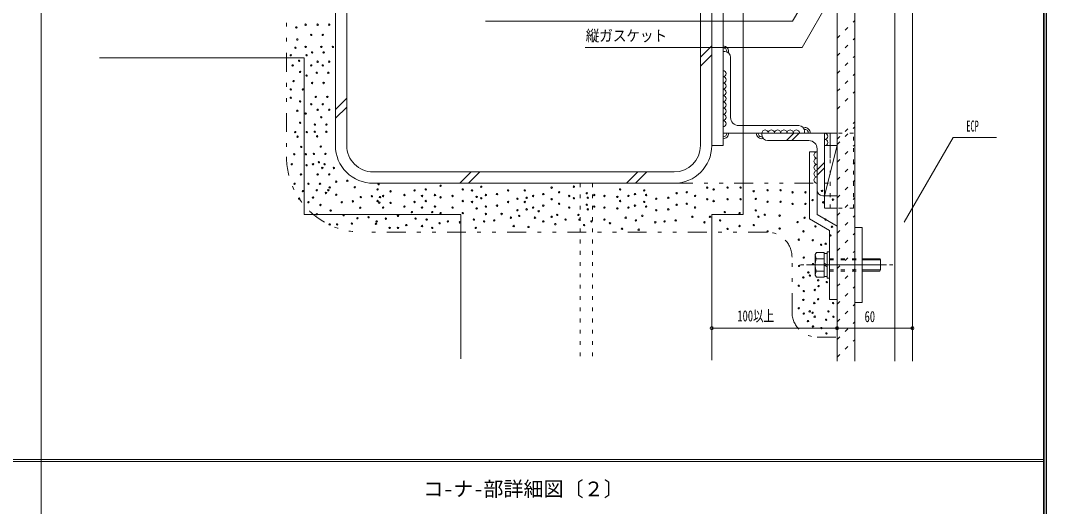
# Model space of a CAD drawing. Units: millimetres, scale not verified. Extents: x -1209 to 1209, y -852 to 852.
# Drawn here: x 391 to 1209, y -11 to 376 of the extents above; entities that cross this region are included whole.
import ezdxf
from ezdxf.enums import TextEntityAlignment as Align

# ---------------------------------------------------------------- set-up
doc = ezdxf.new("R2010")
doc.units = ezdxf.units.MM
doc.header["$LTSCALE"] = 3
doc.linetypes.add('USER1', pattern=[3, 1, -2])
doc.linetypes.add('USER6', pattern=[16, 5, -3, 1, -3, 1, -3])
for name, color, linetype, lineweight in [('0-1_0-0WAKU', 7, 'Continuous', 18), ('0-2_0-1AL', 5, 'Continuous', 18), ('0-3_0-2SUNPO', 7, 'Continuous', 18), ('0-4_0-3STEEL', 6, 'Continuous', 18), ('0-5_0-4KANAMONO', 6, 'Continuous', 18), ('0-6_0-5FUKUSIZA', 3, 'Continuous', 18), ('0-7_0-6HIFUKU', 4, 'Continuous', 18), ('0-8_0-7KUTAI', 6, 'Continuous', 18)]:
    doc.layers.add(name, color=color, linetype=linetype, lineweight=lineweight)
doc.styles.add('ＭＳ ゴシック', font='')
doc.styles.get('ＭＳ ゴシック').set_extended_font_data('MS Gothic')

msp = doc.modelspace()

# ---------------------------------------------------------------- linework, layer by layer
at = {"layer": '0-1_0-0WAKU'}
for p, q in [((1208.207, 851.207), (1208.207, -851.207)), ((1209.414, 852.414), (1209.414, -852.414)), ((408, 850), (408, -799)), ((1207, 850), (1207, -850)), ((-1207, 26.35), (1207, 26.35)), ((-1207, 24.65), (1207, 24.65))]:
    msp.add_line(p, q, dxfattribs=at)
at = {"layer": '0-2_0-1AL'}
for p, q in [((1042.524, 412.621), (1042.524, 104.62)), ((1056.526, 412.621), (1056.526, 104.62)), ((1088.526, 412.621), (1088.526, 104.62)), ((1102.524, 412.621), (1102.524, 104.62))]:
    msp.add_line(p, q, dxfattribs=at)
at = {"layer": '0-3_0-2SUNPO'}
for p, q in [((1039.145, 431.483), (1006.987, 375.784)), ((1048.943, 414.645), (1014.524, 355.03)), ((762.188, 375.784), (1006.987, 375.784)), ((841.517, 355.03), (1014.524, 355.03)), ((1096.063, 215.65), (1134.953, 283.009)), ((1134.953, 283.009), (1169.613, 283.009)), ((942.524, 131.008), (1042.524, 131.008)), ((1042.524, 131.008), (1102.524, 131.008))]:
    msp.add_line(p, q, dxfattribs=at)
for centre, start, end in [((942.525, 131.009), 0, 180), ((942.525, 131.009), 0, 180), ((942.525, 131.009), 180, 0), ((942.525, 131.009), 180, 0), ((1042.524, 131.009), 0, 180), ((1042.524, 131.009), 0, 180), ((1042.524, 131.009), 180, 0), ((1042.524, 131.009), 180, 0), ((1102.524, 131.009), 0, 180), ((1102.524, 131.009), 180, 0)]:
    msp.add_arc(centre, 1.2, start, end, dxfattribs=at)
at = {"layer": '0-4_0-3STEEL'}
for p, q in [((951.522, 276.622), (951.522, 521.623)), ((951.546, 286.622), (951.543, 351.623)), ((953.042, 351.623), (951.543, 351.623)), ((957.545, 299.123), (957.542, 347.034)), ((1016.547, 286.626), (951.546, 286.622)), ((1012.046, 292.624), (964.046, 292.622)), ((1032.547, 286.626), (982.545, 286.623)), ((982.546, 285.123), (982.545, 286.623)), ((1002.079, 280.624), (1008.079, 286.624)), ((1006.321, 280.624), (1012.321, 286.624)), ((1016.547, 286.625), (1016.547, 288.125)), ((1032.547, 286.626), (1032.55, 236.628)), ((1020.046, 280.625), (987.046, 280.623)), ((1026.549, 241.127), (1026.546, 274.127)), ((1026.548, 257.228), (1032.548, 263.229)), ((1026.549, 252.986), (1032.548, 258.987)), ((1031.05, 236.628), (1032.55, 236.628))]:
    msp.add_line(p, q, dxfattribs=at)
for centre, radius, start, end in [((953.043, 347.123), 4.5, 0.00344, 90.00344), ((964.046, 299.124), 6.5, 180.00344, 270.00344), ((1012.047, 288.124), 4.5, 0.00344, 90.00344), ((987.046, 285.123), 4.5, 180.00344, 270.00344), ((1020.046, 274.127), 6.5, 0.00344, 90.00344), ((1031.049, 241.127), 4.5, 180.00344, 270.00344)]:
    msp.add_arc(centre, radius, start, end, dxfattribs=at)
at = {"layer": '0-5_0-4KANAMONO'}
for p, q in [((1042.547, 286.626), (1032.548, 286.626)), ((1032.552, 226.626), (1032.548, 286.626)), ((1037.049, 266.625), (1037.048, 286.626)), ((1026.548, 271.627), (1020.548, 271.627)), ((1020.551, 218.162), (1020.548, 271.627)), ((1026.551, 221.627), (1026.548, 271.627)), ((1042.548, 236.628), (1032.55, 236.628)), ((1042.55, 212.388), (1026.551, 221.627)), ((1042.573, 226.626), (1032.574, 226.626)), ((1036.55, 208.926), (1020.551, 218.162)), ((1036.553, 153.926), (1036.55, 208.926)), ((1042.553, 153.926), (1042.55, 212.388)), ((1056.551, 211.427), (1062.551, 211.427)), ((1056.555, 151.427), (1056.551, 211.427)), ((1062.555, 151.427), (1062.551, 211.427)), ((1025.049, 189.678), (1025.952, 191.241)), ((1025.875, 186.333), (1025.049, 189.675)), ((1025.052, 189.675), (1025.053, 173.175)), ((1025.955, 191.241), (1032.051, 191.241)), ((1032.051, 191.241), (1032.052, 171.613)), ((1032.051, 190.627), (1034.55, 190.627)), ((1034.55, 191.926), (1036.551, 191.926)), ((1034.55, 191.926), (1034.552, 170.926)), ((1013.209, 181.424), (1015.84, 181.425)), ((1018.18, 181.425), (1081.939, 181.428)), ((1025.877, 186.333), (1032.051, 186.334)), ((1032.052, 182.871), (1034.551, 181.426)), ((1032.052, 181.425), (1034.551, 179.983)), ((1062.553, 186.428), (1076.475, 186.429)), ((1062.553, 185.429), (1077.052, 185.43)), ((1077.052, 185.43), (1076.475, 186.429)), ((1084.279, 181.429), (1086.913, 181.429)), ((1025.875, 176.52), (1025.05, 173.175)), ((1025.878, 176.52), (1032.052, 176.521)), ((1032.052, 172.228), (1034.552, 172.228)), ((1062.553, 177.428), (1077.052, 177.429)), ((1062.553, 176.429), (1076.476, 176.43)), ((1034.552, 170.926), (1036.552, 170.926)), ((1042.553, 153.926), (1036.553, 153.926)), ((1056.555, 151.427), (1062.555, 151.427))]:
    msp.add_line(p, q, dxfattribs=at)
at = {"layer": '0-5_0-4KANAMONO', "linetype": 'USER1'}
for p, q in [((1055.546, 286.627), (1042.547, 286.626)), ((1055.55, 226.627), (1055.546, 286.627)), ((1037.052, 226.626), (1037.049, 266.625)), ((1055.55, 226.627), (1042.55, 226.626)), ((1036.551, 186.427), (1062.553, 186.428)), ((1036.552, 185.428), (1062.553, 185.429)), ((1036.552, 177.427), (1062.553, 177.428)), ((1036.552, 176.428), (1062.553, 176.429))]:
    msp.add_line(p, q, dxfattribs=at)
at = {"layer": '0-5_0-4KANAMONO'}
for points in [[(1077.052, 185.43), (1077.052, 177.429), (1076.473, 176.43)], [(1025.053, 173.175), (1025.956, 171.612), (1032.052, 171.613)]]:
    msp.add_lwpolyline(points, dxfattribs=at)
msp.add_arc((1040.053, 181.426), 15, 160.90645, 199.10044, dxfattribs=at)
at = {"layer": '0-6_0-5FUKUSIZA', "linetype": 'USER1'}
for p, q in [((1042.524, 362.37), (1056.526, 376.371)), ((1042.524, 348.228), (1056.526, 362.229)), ((1042.524, 334.086), (1056.526, 348.087)), ((1042.524, 319.944), (1056.526, 333.945)), ((1042.524, 305.802), (1056.526, 319.803)), ((1042.526, 281.658), (1056.528, 295.659)), ((1042.524, 277.518), (1056.526, 291.519)), ((1042.524, 263.376), (1056.526, 277.377)), ((1042.524, 249.233), (1056.526, 263.235)), ((1042.524, 235.091), (1056.526, 249.093)), ((1042.524, 220.949), (1056.526, 234.95)), ((1042.524, 206.807), (1056.526, 220.808)), ((1042.524, 192.665), (1056.526, 206.666)), ((1042.524, 178.523), (1056.526, 192.524)), ((1042.524, 164.381), (1056.526, 178.382)), ((1042.524, 150.239), (1056.526, 164.24)), ((1042.524, 136.097), (1056.526, 150.098)), ((1042.524, 121.955), (1056.526, 135.956)), ((1042.524, 107.813), (1056.526, 121.814))]:
    msp.add_line(p, q, dxfattribs=at)
at = {"layer": '0-6_0-5FUKUSIZA'}
for p, q in [((1042.546, 276.627), (1032.547, 276.627)), ((1032.547, 276.627), (1032.55, 236.628)), ((1032.55, 236.628), (1042.546, 276.627)), ((1042.548, 236.628), (1042.546, 276.627)), ((1032.55, 236.628), (1042.548, 236.628))]:
    msp.add_line(p, q, dxfattribs=at)
for centre, radius, start, end in [((951.518, 351.623), 3, 355.16105, 94.84794), ((951.518, 351.623), 4.5, 346.64581, 89.99911), ((951.543, 334.123), 2.5, 270.00344, 90.00344), ((951.543, 329.123), 2.5, 270.00344, 90.00344), ((951.543, 324.123), 2.5, 270.00344, 90.00344), ((951.544, 319.123), 2.5, 270.00344, 90.00344), ((951.544, 314.123), 2.5, 270.00344, 90.00344), ((951.544, 309.123), 2.5, 270.00344, 90.00344), ((951.545, 304.123), 2.5, 270.00344, 90.00344), ((951.545, 299.123), 2.5, 270.00344, 90.00344), ((951.545, 294.123), 2.5, 270.00344, 90.00344), ((951.519, 286.622), 4.5, 269.99892, 359.99911), ((951.519, 286.622), 3, 269.99892, 359.99892), ((982.503, 286.621), 4.5, 179.9958, 283.36654), ((982.503, 286.621), 3, 179.9958, 274.84481), ((985.045, 286.623), 2.5, 0.00344, 180.00344), ((990.045, 286.623), 2.5, 0.00344, 180.00344), ((995.045, 286.623), 2.5, 0.00344, 180.00344), ((1000.045, 286.624), 2.5, 0.00344, 180.00344), ((1005.046, 286.624), 2.5, 0.00344, 180.00344), ((1010.045, 286.624), 2.5, 0.00344, 180.00344), ((1016.547, 286.625), 3, 0.00344, 94.85245), ((1016.547, 286.625), 4.5, 0.00344, 90.00362), ((1032.548, 284.126), 2.5, 270.00045, 90.00045), ((1032.548, 279.126), 2.5, 270.00045, 90.00045), ((1026.548, 269.127), 2.5, 90.00644, 270.00644), ((1026.548, 264.127), 2.5, 90.00644, 270.00644), ((1026.549, 259.127), 2.5, 90.00644, 270.00644), ((1026.55, 254.127), 2.5, 90.00644, 270.00644), ((1026.549, 249.127), 2.5, 90.00644, 270.00644)]:
    msp.add_arc(centre, radius, start, end, dxfattribs=at)
at = {"layer": '0-7_0-6HIFUKU', "linetype": 'USER6'}
for p, q in [((603.538, 590.596), (603.538, 267.62)), ((912.524, 246.621), (1036.55, 246.628)), ((986.527, 207.628), (663.551, 207.61)), ((1006.528, 143.924), (1006.528, 187.629)), ((1026.529, 123.925), (1042.529, 123.926))]:
    msp.add_line(p, q, dxfattribs=at)
at = {"layer": '0-7_0-6HIFUKU'}
for centre in [(611.37, 370.888), (618.751, 373.102), (628.347, 373.102), (637.561, 373.102), (612.108, 361.292), (623.18, 364.983), (632.394, 364.983), (610.632, 354.649), (618.751, 355.387), (631.299, 355.387), (640.513, 355.387), (606.941, 348.744), (613.584, 344.315), (619.489, 348.744), (623.918, 350.958), (628.347, 343.577), (633.132, 350.958), (637.561, 343.577), (608.417, 340.625), (614.322, 335.458), (623.18, 340.625), (632.394, 340.625), (609.155, 328.077), (619.489, 332.505), (627.608, 334.72), (636.823, 334.72), (606.941, 321.433), (616.537, 321.433), (623.918, 326.6), (633.132, 326.6), (606.941, 314.79), (614.322, 311.838), (626.87, 315.528), (636.085, 315.528), (612.108, 304.457), (618.751, 302.242), (623.18, 309.623), (628.347, 305.195), (632.394, 309.623), (637.561, 305.195), (614.322, 294.861), (631.203, 299.29), (610.445, 287.442), (619.66, 287.442), (626.054, 287.711), (626.132, 293.385), (635.269, 287.711), (635.347, 293.385), (612.278, 283.752), (627.887, 284.021), (609.707, 269.727), (615.231, 275.632), (618.922, 269.727), (625.316, 269.996), (630.84, 275.901), (634.53, 269.996), (607.679, 261.742), (624.656, 261.742), (629.364, 263.353), (633.87, 261.742), (615.06, 253.622), (619.489, 261.004), (628.347, 253.622), (632.037, 258.789), (637.561, 253.622), (641.252, 258.789), (609.894, 246.241), (620.965, 246.241), (630.18, 246.241), (643.131, 247.852), (651.988, 248.59), (676.912, 245.846), (616.537, 240.336), (627.608, 241.074), (634.99, 238.86), (636.823, 241.074), (637.942, 243.289), (643.109, 237.384), (657.893, 243.423), (676.124, 241.634), (686.457, 240.159), (697.529, 237.207), (705.649, 240.898), (714.506, 241.637), (721.888, 237.208), (726.316, 244.59), (744.031, 241.638), (751.412, 240.901), (758.793, 243.853), (762.484, 237.211), (771.342, 237.949), (780.199, 240.902), (793.485, 240.903), (808.248, 237.952), (814.89, 243.119), (820.796, 239.429), (832.605, 243.858), (842.939, 238.692), (848.844, 237.216), (869.512, 241.646), (881.322, 237.956), (888.703, 240.909), (890.179, 237.218), (914.537, 238.696), (922.656, 239.435), (938.895, 243.126), (944.062, 241.65), (955.134, 243.127), (965.467, 243.128), (975.988, 240.244), (987.058, 241.062), (997.392, 241.062), (1006.941, 239.375), (1017.275, 239.375), (1030.453, 240.47), (613.584, 234.431), (620.965, 231.479), (624.656, 235.169), (630.561, 229.264), (647.538, 231.479), (656.395, 232.217), (662.723, 235.57), (671.581, 236.308), (676.124, 232.42), (677.486, 231.141), (678.048, 235.578), (680.553, 236.468), (686.458, 230.944), (705.649, 231.683), (711.554, 236.469), (714.507, 232.422), (726.316, 235.375), (735.912, 236.471), (744.031, 232.424), (751.413, 231.686), (755.103, 235.734), (758.794, 234.639), (771.342, 228.735), (780.199, 231.688), (787.581, 234.26), (793.486, 231.689), (794.962, 234.998), (800.128, 236.475), (808.248, 228.737), (814.891, 233.904), (820.796, 230.214), (828.915, 236.477), (832.606, 234.644), (842.94, 229.477), (843.678, 235.001), (856.964, 236.478), (867.298, 235.741), (869.512, 232.431), (876.155, 236.479), (881.322, 228.742), (888.703, 231.694), (898.299, 234.266), (907.894, 235.005), (914.538, 229.482), (922.657, 230.22), (929.3, 236.483), (938.895, 233.912), (944.062, 232.436), (955.134, 233.913), (965.468, 233.913), (977.642, 234.177), (987.059, 231.847), (997.393, 231.848), (1006.942, 230.16), (1017.276, 230.161), (1022.947, 233.187), (1031.35, 231.395), (1039.192, 233.525), (627.608, 221.883), (638.68, 224.836), (649.014, 221.145), (662.3, 227.05), (680.553, 227.253), (692.364, 220.611), (697.53, 227.992), (703.435, 223.564), (711.554, 227.255), (719.674, 223.565), (721.888, 227.994), (726.317, 222.827), (735.912, 227.257), (744.032, 222.828), (755.104, 226.52), (762.485, 227.996), (762.485, 222.091), (775.033, 222.092), (787.581, 225.045), (789.058, 220.617), (794.962, 225.784), (800.129, 227.26), (804.558, 224.308), (819.321, 221.357), (828.916, 227.262), (836.297, 221.358), (843.678, 225.787), (848.845, 228.001), (856.964, 227.264), (867.298, 226.526), (876.156, 227.265), (887.228, 220.623), (890.18, 228.004), (898.299, 225.052), (907.895, 225.791), (929.3, 227.268), (952.92, 223.579), (964.73, 222.842), (977.642, 224.963), (984.845, 221.514), (996.655, 220.776), (637.942, 213.764), (643.847, 213.764), (655.657, 214.502), (660.092, 218.755), (668.949, 219.493), (674.854, 214.326), (675.387, 216.181), (682.768, 218.396), (699.007, 213.23), (706.388, 218.397), (711.555, 212.493), (715.246, 217.66), (725.579, 214.708), (732.222, 216.185), (741.818, 215.447), (752.89, 217.662), (761.009, 216.186), (769.129, 216.925), (782.415, 219.14), (784.629, 212.497), (801.606, 219.141), (808.249, 216.189), (814.892, 219.88), (817.845, 213.975), (825.964, 217.666), (837.036, 217.667), (840.727, 213.239), (846.631, 216.191), (856.965, 217.668), (861.394, 214.716), (873.942, 219.146), (882.061, 216.932), (897.562, 215.456), (904.943, 216.195), (913.8, 216.934), (927.086, 219.887), (936.682, 215.459), (941.111, 219.888), (949.23, 216.936), (964.731, 212.508), (976.038, 213.183), (979.728, 219.827), (1010.96, 215.597), (1016.538, 219.089), (1025.189, 212.125), (1033.255, 217.615), (685.721, 211.015), (692.364, 211.015), (719.675, 211.017), (754.366, 211.019), (796.439, 211.76), (870.99, 210.288), (884.276, 209.551), (955.136, 210.216), (987.06, 208.151), (996.656, 210.443), (1015.612, 208.252), (1037.088, 205.017), (1038.409, 211.902), (1011.921, 201.608), (1023.096, 201.186), (1029.739, 197.496), (1033.398, 198.373), (1012.217, 180.72), (1015.907, 187.363), (1023.262, 182.068), (1015.572, 171.479), (1019.572, 175.425), (1020.744, 172.943), (1011.881, 164.836), (1027.387, 169.252), (1027.716, 164.533), (1034.283, 167.777), (1015.866, 160.594), (1024.663, 161.466), (1024.663, 161.466), (1024.663, 161.466), (1011.881, 146.885), (1015.572, 153.529), (1024.304, 151.055), (1027.357, 154.121), (1039.287, 151.016), (1015.866, 142.643), (1020.614, 144.412), (1020.614, 144.412), (1022.938, 143.297), (1024.599, 140.17), (1024.599, 140.17), (1024.599, 140.17), (1035.597, 144.372), (1039.582, 140.13), (1019.247, 136.653), (1023.233, 132.411), (1030.027, 131.089), (1033.717, 137.732), (1034.012, 126.846)]:
    msp.add_circle(centre, 0.567, dxfattribs=at)
at = {"layer": '0-7_0-6HIFUKU', "linetype": 'USER6'}
for centre, radius, start, end in [((663.538, 267.62), 60, 180, 270), ((986.528, 187.628), 20, 0.00344, 90.00344), ((1026.528, 143.925), 20, 180.00344, 270.00344)]:
    msp.add_arc(centre, radius, start, end, dxfattribs=at)
at = {"layer": '0-8_0-7KUTAI'}
for p, q in [((642.524, 516.622), (642.524, 276.622)), ((651.524, 516.622), (651.524, 276.622)), ((933.524, 516.622), (933.524, 276.622)), ((942.524, 516.421), (942.524, 276.622)), ((967.524, 391.616), (967.524, 221.622)), ((933.524, 347.11), (942.524, 356.11)), ((617.524, 346.622), (454.53, 346.622)), ((933.524, 340.038), (942.524, 349.039)), ((642.524, 305.473), (651.524, 314.473)), ((642.524, 298.402), (651.524, 307.402)), ((951.522, 276.622), (942.522, 276.622)), ((672.525, 255.622), (912.524, 255.622)), ((741.611, 246.622), (750.611, 255.622)), ((748.682, 246.622), (757.682, 255.622)), ((874.673, 246.622), (883.673, 255.622)), ((881.744, 246.622), (890.744, 255.622)), ((672.525, 246.622), (912.524, 246.622)), ((742.524, 221.622), (742.524, 106.548)), ((942.524, 221.622), (967.524, 221.622)), ((942.524, 221.622), (942.524, 105.477))]:
    msp.add_line(p, q, dxfattribs=at)
at = {"layer": '0-8_0-7KUTAI', "linetype": 'USER1'}
for p, q in [((837.524, 246.622), (837.524, 106.039)), ((847.524, 246.622), (847.524, 105.985))]:
    msp.add_line(p, q, dxfattribs=at)
at = {"layer": '0-8_0-7KUTAI'}
msp.add_lwpolyline([(617.524, 346.622), (617.524, 221.622), (742.524, 221.622)], dxfattribs=at)
for centre, radius, start, end in [((672.525, 276.622), 30, 179.99998, 269.99998), ((672.525, 276.622), 21, 179.99998, 269.99998), ((912.524, 276.622), 30, 270, 0), ((912.524, 276.622), 21, 270, 0)]:
    msp.add_arc(centre, radius, start, end, dxfattribs=at)

# ---------------------------------------------------------------- texts
at = {"layer": '0-1_0-0WAKU', "style": 'ＭＳ ゴシック'}
msp.add_text('コ-ナ-部詳細図〔２〕', height=11.72, dxfattribs=at).set_placement((712.554, -6.6), align=Align.BOTTOM_LEFT)
at = {"layer": '0-3_0-2SUNPO', "style": 'ＭＳ ゴシック'}
for s, height, width, p in [('縦ガスケット', 8.791, 0.9, (842.117, 357.262)), ('ECP', 8.791, 0.55, (1145.553, 285.241)), ('100以上', 8.798, 0.7, (962.921, 133.796)), ('60', 8.798, 0.7, (1064.374, 133.241))]:
    msp.add_text(s, height=height, dxfattribs=dict(at, width=width)).set_placement(p, align=Align.BOTTOM_LEFT)

doc.saveas('drawing.dxf')
